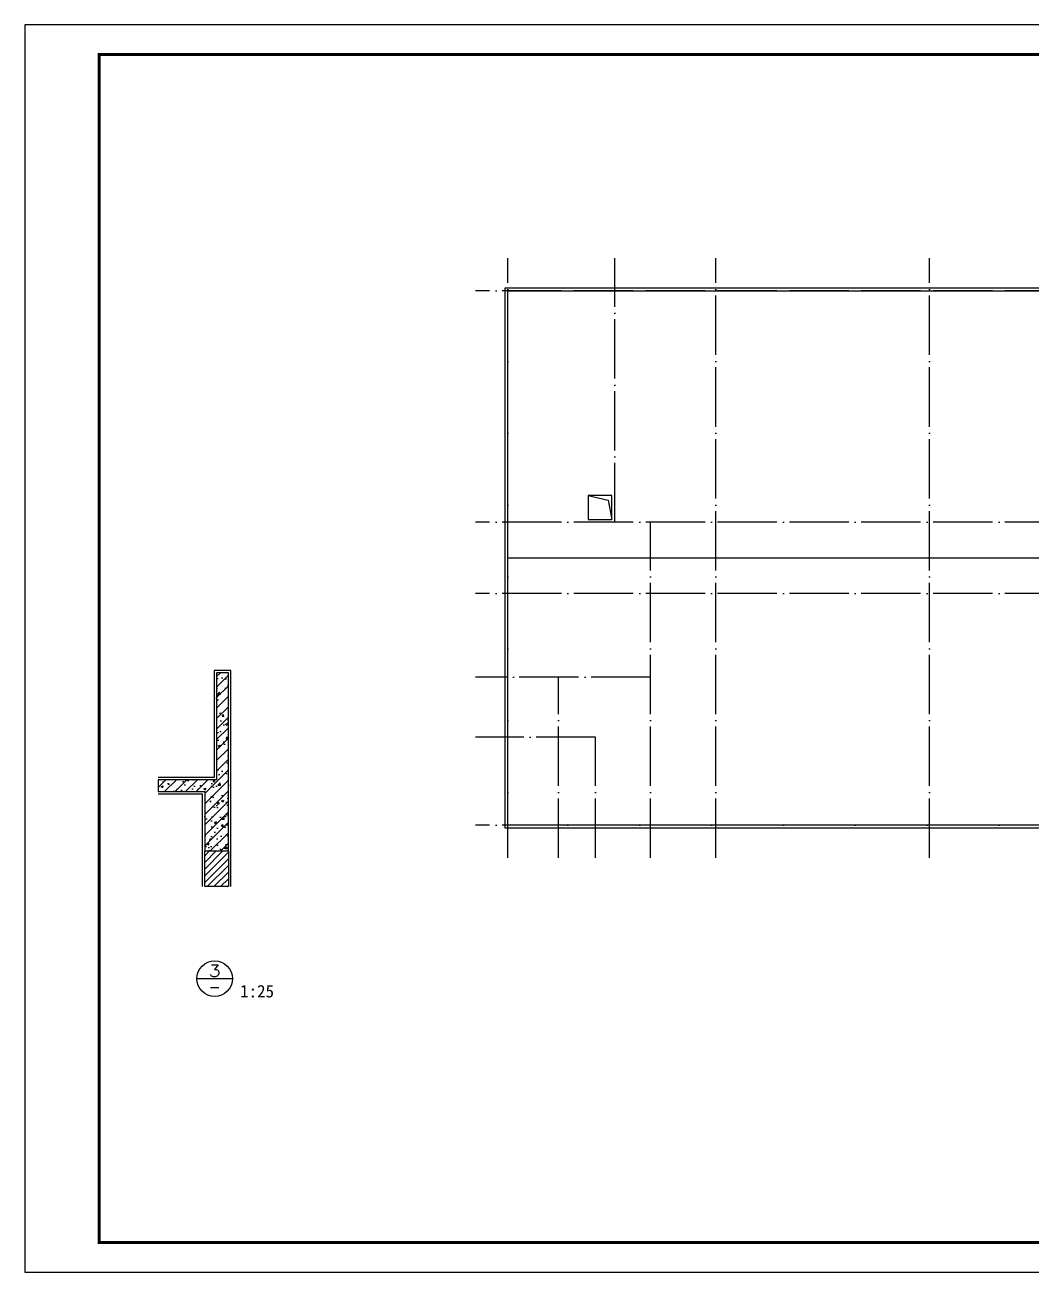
# Model space of a CAD drawing. Extents: x -695846 to 822170, y -413475 to 397179.
# Drawn here: x -378729 to -344837, y -365810 to -323810 of the extents above; entities that cross this region are included whole.
import ezdxf
from ezdxf.enums import TextEntityAlignment as Align

# ---------------------------------------------------------------- set-up
doc = ezdxf.new("R2010")
doc.units = 0
doc.header["$LTSCALE"] = 1000
doc.header["$MEASUREMENT"] = 0
doc.linetypes.add('DOTE', pattern=[2.42, 2, -0.2, 0.02, -0.2])
for name, color, linetype in [('A-详图', 151, 'Continuous'), ('DOTE', 1, 'DOTE'), ('PUB_DIM', 3, 'Continuous'), ('PUB_TEXT', 7, 'Continuous'), ('T-图框-175', 175, 'Continuous')]:
    doc.layers.add(name, color=color, linetype=linetype)
doc.styles.add('-黑体', font='simhei.ttf', dxfattribs={"width": 0.8})
doc.styles.add('COMP', font='complex_.ttf', dxfattribs={"bigfont": 'hztxt'})

# ---------------------------------------------------------------- blocks, each defined once
blk = doc.blocks.new('_INDEX')
blk.add_line((-0.5, 0), (0.5, 0))
blk.add_circle((0, 0), 0.5)
at = {"style": 'COMP'}
for tag, width, p, p2 in [('1', 1.388087, (-0.17, 0.05), (0.17, 0.05)), ('-', 0.84274, (-0.17, -0.39), (0.17, -0.39))]:
    blk.add_attdef(tag, text='', height=0.34, dxfattribs=dict(at, width=width)).set_placement(p, p2, align=Align.FIT)

msp = doc.modelspace()

# ---------------------------------------------------------------- hatches: boundary and pattern name
h = msp.add_hatch()
h.set_pattern_fill('钢筋混凝土', color=8, scale=100)
h.set_pattern_definition([(45, (0, 0), (-176.7767, 176.7767), []), (50, (0, 0), (717.2602, -62.75213), [75, -825]), (355, (0, 0), (-138.7513, 752.1921), [60, -660]), (100.4514, (59.8, -5.2), (578.5094, 689.4395), [63.7402, -701.1421]), (46.1842, (0, 200), (1067.241, -165.519), [112.5, -1237.5]), (96.6356, (88.9, 186.2), (934.6627, 974.1179), [95.6103, -1051.713]), (351.1842, (0, 200), (934.662, 974.1186), [90, -990]), (21, (100, 150), (596.90705, -402.6189), [75, -825]), (326, (100, 150), (243.3153, 725.15), [60, -660]), (71.4514, (149.74, 116.45), (840.2226, 322.5305), [63.7402, -701.1421]), (37.5, (0, 0), (12.15986, 332.89385), [0, -652, 0, -670, 0, -662.5]), (7.5, (0, 0), (263.06954, 394.4117), [0, -382, 0, -637, 0, -252.5]), (327.5, (-223, 0), (533.82244, -22.55487), [0, -250, 0, -780, 0, -1035]), (317.5, (-323, 0), (583.18617, 100.105), [0, -325, 0, -518, 0, -735])])
h.paths.add_polyline_path([(-372274, -349229), (-372674, -349229), (-374242, -349229), (-374242, -349629), (-372674, -349629), (-372674, -351629), (-371874, -351629), (-371874, -345629), (-372274, -345629)])
h = msp.add_hatch()
h.set_pattern_fill('ANSI31', color=8, scale=100)
h.set_pattern_definition([(45, (0, 0), (-112.2532, 112.2532), [])])
h.paths.add_polyline_path([(-372674, -351629), (-371874, -351629), (-371874, -352829), (-372674, -352829)])

# ---------------------------------------------------------------- linework, layer by layer
for points in [[(-362557, -332660), (-325357, -332660), (-325357, -350860), (-362557, -350860)], [(-362457, -332760), (-325457, -332760), (-325457, -350760), (-362457, -350760)], [(-358957, -340460), (-358957, -339660), (-359757, -339660), (-359757, -340460)]]:
    msp.add_lwpolyline(points, close=True)
for points in [[(-359757, -339660), (-359080, -339815), (-358957, -340460)], [(-362457, -341760), (-325457, -341760)], [(-371794, -352829), (-371794, -345549), (-372354, -345549), (-372354, -349149), (-372674, -349149), (-374242, -349149)], [(-374242, -349709), (-372754, -349709), (-372754, -352829)]]:
    msp.add_lwpolyline(points)
at = {"layer": 'A-详图'}
msp.add_lwpolyline([(-372274, -349229), (-372674, -349229), (-374242, -349229), (-374242, -349629), (-372674, -349629), (-372674, -351629), (-371874, -351629), (-371874, -345629), (-372274, -345629), (-372274, -349229)], dxfattribs=at)
msp.add_lwpolyline([(-372674, -351629), (-371874, -351629), (-371874, -352829), (-372674, -352829)], close=True, dxfattribs=at)
at = {"layer": 'DOTE'}
for p, q in [((-362457, -351860), (-362457, -331660)), ((-358857, -340560), (-358857, -331660)), ((-355457, -351860), (-355457, -331660)), ((-348257, -351860), (-348257, -331660)), ((-324357, -332760), (-363557, -332760)), ((-324357, -340560), (-363557, -340560)), ((-357657, -351860), (-357657, -340560)), ((-324357, -342960), (-363557, -342960)), ((-357657, -345780), (-363557, -345780)), ((-360757, -351860), (-360757, -345780)), ((-359507, -347800), (-363557, -347800)), ((-359507, -351860), (-359507, -347800)), ((-324357, -350760), (-363557, -350760))]:
    msp.add_line(p, q, dxfattribs=at)
at = {"layer": 'T-图框-175'}
msp.add_lwpolyline([(-378729, -365810), (-304429, -365810), (-304429, -323810), (-378729, -323810)], close=True, dxfattribs=at)
at = {"layer": 'T-图框-175', "const_width": 100}
msp.add_lwpolyline([(-376229, -364810), (-305429, -364810), (-305429, -324810), (-376229, -324810)], close=True, dxfattribs=at)

# ---------------------------------------------------------------- block references
at = {"layer": 'PUB_DIM'}
ref = msp.add_blockref('_INDEX', (-372338, -355928), dxfattribs=dict(at, xscale=1200, yscale=1200, zscale=1200))
ref.add_attrib('1', '3', dxfattribs={"layer": '0', "height": 408, "style": 'COMP', "width": 1.049113}).set_placement((-372542, -355868), (-372134, -355868), align=Align.FIT)
ref.add_attrib('-', '-', dxfattribs={"layer": '0', "height": 408, "style": 'COMP', "width": 0.84274}).set_placement((-372542, -356396), (-372134, -356396), align=Align.FIT)

# ---------------------------------------------------------------- texts
at = {"layer": 'PUB_TEXT', "style": '-黑体'}
msp.add_text('1:25', height=420, dxfattribs=at).set_placement((-371481, -356561))

doc.saveas('drawing.dxf')
